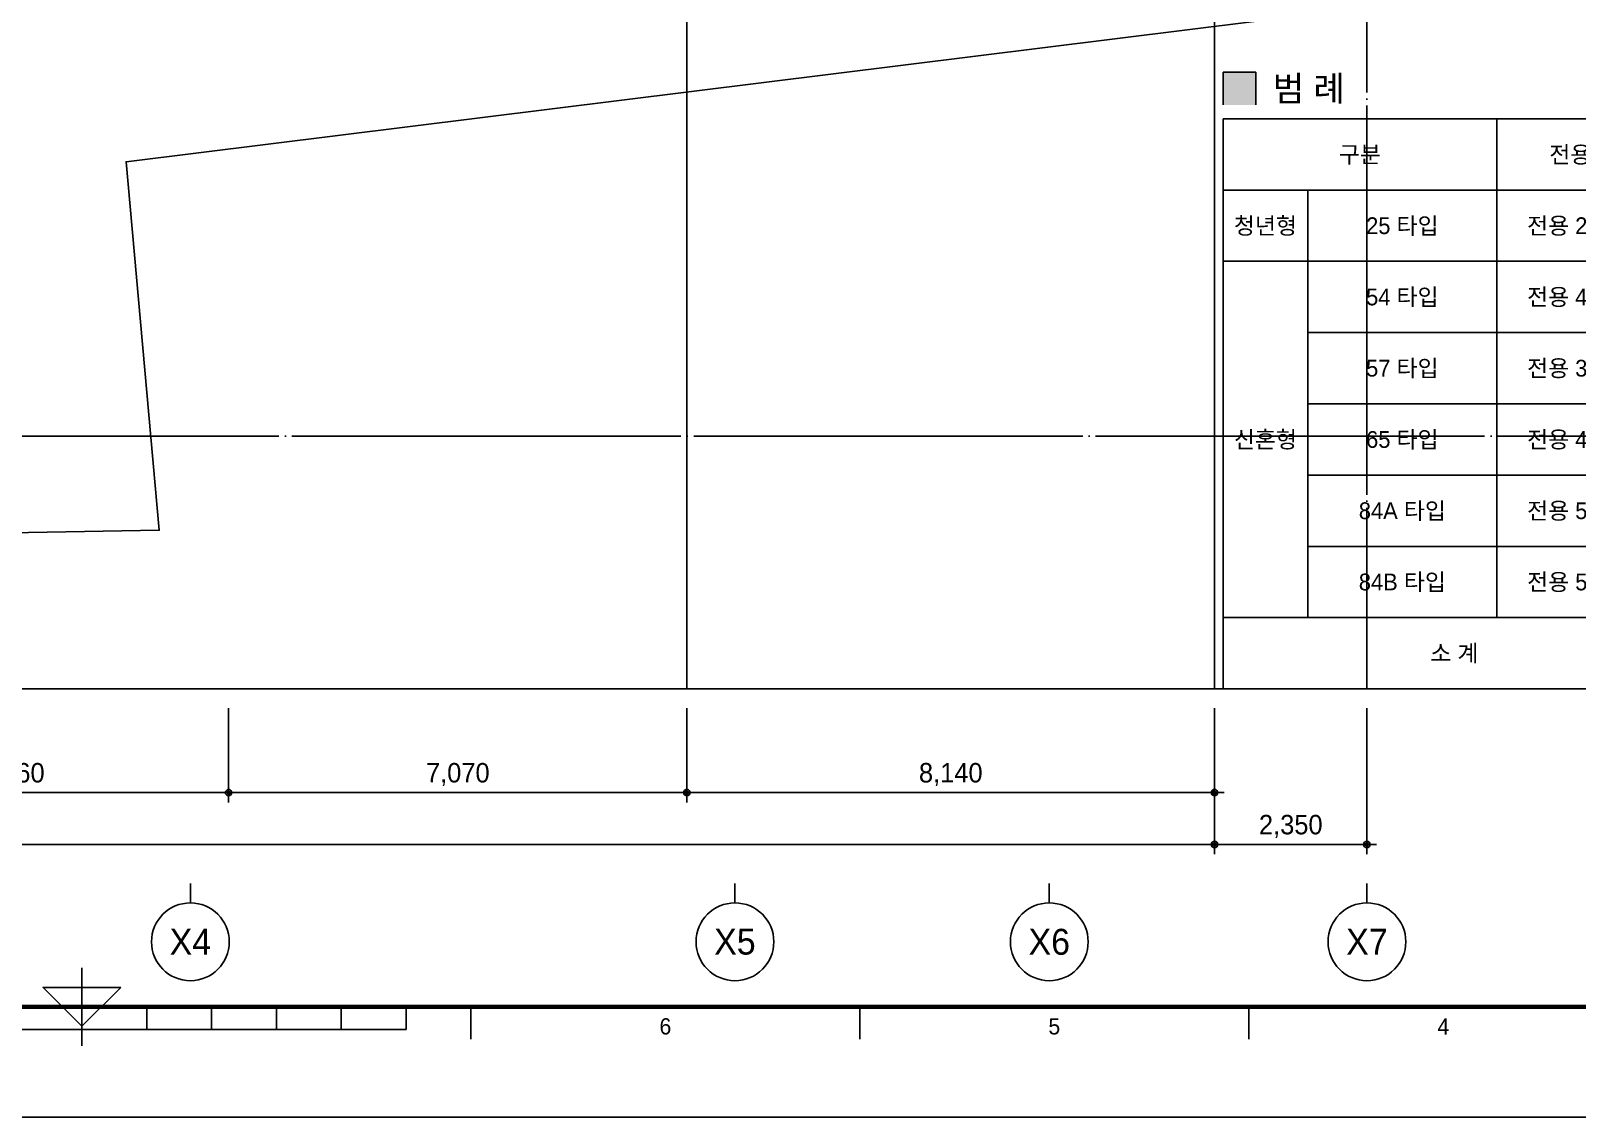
# Model space of a CAD drawing. Header units: millimetres. Extents: x 0 to 1390178, y 0 to 110113.
# Drawn here: x 713212 to 737064, y 0 to 16748 of the extents above; entities that cross this region are included whole.
import ezdxf
from ezdxf.enums import TextEntityAlignment as Align
from ezdxf.xclip import XClip

# ---------------------------------------------------------------- set-up
doc = ezdxf.new("R2010")
doc.units = ezdxf.units.MM
doc.header["$LTSCALE"] = 100
doc.header["$XCLIPFRAME"] = 0
doc.linetypes.add('X - 단위세대 확장형$0$CEN', pattern=[62, 60, -1, 0, -1])
doc.linetypes.add('X - 평면도$0$CEN', pattern=[62, 60, -1, 0, -1])
doc.layers.get('DEFPOINTS').update_dxf_attribs({"color": 145})
for name, color, linetype in [('7', 7, 'Continuous'), ('AA-EL-PCN6', 6, 'Continuous'), ('AA-XXXX-DIMS', 7, 'Continuous'), ('DIM', 7, 'Continuous'), ('SYM', 7, 'Continuous'), ('TEX', 7, 'Continuous'), ('X - SHEET$0$AA-BORD-FORM', 7, 'Continuous'), ('X - SHEET$0$AA-BORD-TEXT', 3, 'Continuous'), ('X - 단위세대 확장형$0$AA-XXXX-CNTL', 1, 'X - 단위세대 확장형$0$CEN'), ('X - 평면도$0$A-CEN', 1, 'X - 평면도$0$CEN'), ('X - 평면도$0$AA-XXXX-CNTL', 1, 'X - 평면도$0$CEN')]:
    doc.layers.add(name, color=color, linetype=linetype)
doc.layers.add('X - 평면도$0$DEFPOINT', color=163, linetype='Continuous', plot=False)
doc.styles.add('HAUD01', font='Dotum.ttf')
doc.styles.get("Standard").update_dxf_attribs({"font": 'Dotum.ttf'})
doc.styles.add('X - SHEET$0$HAUD01', font='Dotum.ttf')
doc.dimstyles.new('HAUD-100', dxfattribs={"dimscale": 100, "dimtxt": 3, "dimasz": 1, "dimexe": 0, "dimexo": 3, "dimgap": 1, "dimtad": 1, "dimdec": 0, "dimdsep": 46, "dimlunit": 6, "dimtxsty": 'HAUD01', "dimblk": 'DIMDOT', "dimcen": 2.5, "dimdle": 1.5, "dimclrd": 7, "dimclre": 7, "dimclrt": 3, "dimadec": 0, "dimazin": 0, "dimtfac": 1, "dimtdec": 0, "dimtix": 1, "dimtmove": 2, "dimatfit": 3, "dimfxl": 1, "dimtvp": 1, "dimtolj": 1, "dimtzin": 0, "dimarcsym": 0})

# ---------------------------------------------------------------- blocks, each defined once
blk = doc.blocks.new('X - SHEET$0$HAUDsheetV')
at = {"layer": 'X - SHEET$0$AA-BORD-FORM', "color": 2}
for p, q in [((421, 23), (421, 11)), ((431, 17), (431, 13.5)), ((441, 17), (441, 13.5)), ((451, 17), (451, 13.5)), ((461, 17), (461, 13.5)), ((471, 17), (471, 13.5)), ((481, 17), (481, 12)), ((541, 17), (541, 12)), ((601, 17), (601, 12)), ((371, 13.5), (471, 13.5))]:
    blk.add_line(p, q, dxfattribs=at)
at = {"layer": 'X - SHEET$0$AA-BORD-FORM', "color": 1}
blk.add_lwpolyline([(1, 0), (841, 0), (841, 594), (1, 594)], close=True, dxfattribs=at)
at = {"layer": 'X - SHEET$0$AA-BORD-FORM', "color": 2, "const_width": 0.682}
blk.add_lwpolyline([(21, 17), (21, 577), (821, 577), (821, 17)], close=True, dxfattribs=at)
at = {"layer": 'X - SHEET$0$AA-BORD-FORM', "color": 2}
blk.add_lwpolyline([(427, 20), (421, 14), (415, 20)], close=True, dxfattribs=at)
at = {"layer": 'X - SHEET$0$AA-BORD-TEXT', "color": 7, "style": 'X - SHEET$0$HAUD01'}
for s, p in [('6', (511, 13.99)), ('5', (571, 13.99)), ('4', (631, 13.95))]:
    blk.add_text(s, height=2.5, dxfattribs=at).set_placement(p, align=Align.MIDDLE_CENTER)
at = {"layer": 'X - SHEET$0$AA-BORD-TEXT', "color": 3, "style": 'X - SHEET$0$HAUD01'}
for tag, p in [('PJCode', (786, 567.94)), ('작성자', (786.11, 194.82)), ('검토자', (786.11, 181.82)), ('최종검토자', (786.11, 168.82)), ('승인자', (786.11, 155.82)), ('일자', (786.83, 144.02)), ('개정번호', (812, 65.92))]:
    blk.add_attdef(tag, text='', height=3, dxfattribs=at).set_placement(p, align=Align.MIDDLE_CENTER)
at = {"layer": 'X - SHEET$0$AA-BORD-TEXT', "color": 3, "lineweight": 30, "flags": 104}
blk.add_attdef('PJTitle', text='', height=4, dxfattribs=at).set_placement((787.25, 536.62), align=Align.MIDDLE_CENTER)
blk = doc.blocks.new('X - SHEET')
at = {"xscale": 100, "yscale": 100, "zscale": 100}
blk.add_blockref('X - SHEET$0$HAUDsheetV', (-100, 0), dxfattribs=at)
blk = doc.blocks.new('A$Cd02a2fe3')
at = {"layer": '7'}
for p, q in [((-35414, -85384), (-35414, -65605)), ((-14350, -65605), (-35414, -65605)), ((-25909, -82912), (-25909, -65605)), ((-19350, -85384), (-19350, -65605)), ((-14350, -85384), (-14350, -65605)), ((-14350, -68077), (-35414, -68077)), ((-32468, -82912), (-32468, -68077)), ((-14350, -70550), (-35414, -70550)), ((-14350, -73022), (-32468, -73022)), ((-32468, -75494), (-14350, -75494)), ((-14350, -77967), (-32468, -77967)), ((-14350, -80439), (-32468, -80439)), ((-14350, -82912), (-35414, -82912)), ((-14350, -85384), (-35414, -85384))]:
    blk.add_line(p, q, dxfattribs=at)
at = {"layer": 'AA-EL-PCN6'}
for p, q in [((-35414, -65123), (-35414, -63987)), ((-35414, -63987), (-34279, -63987)), ((-34279, -63987), (-34279, -65123))]:
    blk.add_line(p, q, dxfattribs=at)
blk.add_solid([(-35414, -63987), (-34279, -63987), (-35414, -65123), (-34279, -65123)], dxfattribs=at)
at = {"layer": 'TEX', "style": 'HAUD01'}
blk.add_text('범 례', height=872, dxfattribs=at).set_placement((-33689, -64555), align=Align.MIDDLE_LEFT)
for s, p in [('구분', (-30662, -66841)), ('전용면적', (-22630, -66846)), ('세대수', (-16850, -66841)), ('청년형', (-33941, -69314)), ('25 타입', (-29189, -69314)), ('전용 20.20m²', (-22630, -69314)), ('6 세대', (-16850, -69314)), ('54 타입', (-29189, -71786)), ('전용 43.61m²', (-22630, -71786)), ('4 세대', (-16850, -71786)), ('57 타입', (-29189, -74258)), ('전용 39.67m²', (-22630, -74258)), ('1 세대', (-16850, -74258)), ('신혼형', (-33941, -76731)), ('65 타입', (-29189, -76731)), ('전용 44.46m²', (-22630, -76731)), ('1 세대', (-16850, -76731)), ('84A 타입', (-29189, -79203)), ('전용 59.97m²', (-22630, -79203)), ('1 세대', (-16850, -79203)), ('84B 타입', (-29189, -81675)), ('전용 59.77m²', (-22630, -81675)), ('1 세대', (-16850, -81675)), ('소 계', (-27382, -84148)), ('14 세대', (-16850, -84148))]:
    blk.add_text(s, height=581.3, dxfattribs=at).set_placement(p, align=Align.MIDDLE_CENTER)
blk = doc.blocks.new('DIMDOT')
at = {"layer": 'AA-XXXX-DIMS'}
for p, q in [((-1.5, 0), (1.5, 0)), ((0, -1.5), (0, 1.5))]:
    blk.add_line(p, q, dxfattribs=at)
for radius in [0.5, 0.25]:
    blk.add_circle((0, 0), radius, dxfattribs=at)
blk = doc.blocks.new('*D303')
at = {"color": 7, "lineweight": -2, "transparency": 16777216}
for p, q in [((-44267, -11007), (-44267, -13107)), ((-3917, -11007), (-3917, -13107)), ((-44167, -13107), (-4017, -13107))]:
    blk.add_line(p, q, dxfattribs=at)
at = {"layer": 'DEFPOINTS', "color": 0, "transparency": 16777216}
for p in [(-44267, -10707), (-3917, -10707), (-3917, -13107)]:
    blk.add_point(p, dxfattribs=at)
at = {"color": 7, "lineweight": -2, "transparency": 16777216, "xscale": 100, "yscale": 100, "zscale": 100, "rotation": 180}
blk.add_blockref('DIMDOT', (-44267, -13107), dxfattribs=at)
at = {"color": 7, "lineweight": -2, "transparency": 16777216, "xscale": 100, "yscale": 100, "zscale": 100}
blk.add_blockref('DIMDOT', (-3917, -13107), dxfattribs=at)
at = {"color": 3, "transparency": 16777216, "insert": (-24092, -12828), "char_height": 300, "attachment_point": 5, "style": 'HAUD01'}
blk.add_mtext('\\A1;40,350', dxfattribs=at)
blk = doc.blocks.new('*D305')
at = {"color": 7, "lineweight": -2, "transparency": 16777216}
for p, q in [((-3917, -11007), (-3917, -13107)), ((-1567, -11007), (-1567, -13107)), ((-3817, -13107), (-1667, -13107))]:
    blk.add_line(p, q, dxfattribs=at)
at = {"layer": 'DEFPOINTS', "color": 0, "transparency": 16777216}
for p in [(-3917, -10707), (-1567, -10707), (-1567, -13107)]:
    blk.add_point(p, dxfattribs=at)
at = {"color": 7, "lineweight": -2, "transparency": 16777216, "xscale": 100, "yscale": 100, "zscale": 100, "rotation": 180}
blk.add_blockref('DIMDOT', (-3917, -13107), dxfattribs=at)
at = {"color": 7, "lineweight": -2, "transparency": 16777216, "xscale": 100, "yscale": 100, "zscale": 100}
blk.add_blockref('DIMDOT', (-1567, -13107), dxfattribs=at)
at = {"color": 3, "transparency": 16777216, "insert": (-2742, -12828), "char_height": 300, "attachment_point": 5, "style": 'HAUD01'}
blk.add_mtext('\\A1;2,350', dxfattribs=at)
blk = doc.blocks.new('*D325')
at = {"color": 7, "lineweight": -2, "transparency": 16777216}
for p, q in [((-19127, -11007), (-19127, -12307)), ((-12057, -11007), (-12057, -12307)), ((-19027, -12307), (-12157, -12307))]:
    blk.add_line(p, q, dxfattribs=at)
at = {"layer": 'DEFPOINTS', "color": 0, "transparency": 16777216}
for p in [(-19127, -10707, 0), (-12057, -10707, 0), (-12057, -12307)]:
    blk.add_point(p, dxfattribs=at)
at = {"color": 7, "lineweight": -2, "transparency": 16777216, "xscale": 100, "yscale": 100, "zscale": 100, "rotation": 180}
blk.add_blockref('DIMDOT', (-19127, -12307), dxfattribs=at)
at = {"color": 7, "lineweight": -2, "transparency": 16777216, "xscale": 100, "yscale": 100, "zscale": 100}
blk.add_blockref('DIMDOT', (-12057, -12307), dxfattribs=at)
at = {"color": 3, "transparency": 16777216, "insert": (-15592, -12028), "char_height": 300, "attachment_point": 5, "style": 'HAUD01'}
blk.add_mtext('\\A1;7,070', dxfattribs=at)
blk = doc.blocks.new('*D326')
at = {"color": 7, "lineweight": -2, "transparency": 16777216}
for p, q in [((-12057, -11007), (-12057, -12307)), ((-3917, -11007), (-3917, -12307)), ((-11957, -12307), (-4017, -12307))]:
    blk.add_line(p, q, dxfattribs=at)
at = {"layer": 'DEFPOINTS', "color": 0, "transparency": 16777216}
for p in [(-12057, -10707, 0), (-3917, -10707, 0), (-3917, -12307)]:
    blk.add_point(p, dxfattribs=at)
at = {"color": 7, "lineweight": -2, "transparency": 16777216, "xscale": 100, "yscale": 100, "zscale": 100, "rotation": 180}
blk.add_blockref('DIMDOT', (-12057, -12307), dxfattribs=at)
at = {"color": 7, "lineweight": -2, "transparency": 16777216, "xscale": 100, "yscale": 100, "zscale": 100}
blk.add_blockref('DIMDOT', (-3917, -12307), dxfattribs=at)
at = {"color": 3, "transparency": 16777216, "insert": (-7987, -12028), "char_height": 300, "attachment_point": 5, "style": 'HAUD01'}
blk.add_mtext('\\A1;8,140', dxfattribs=at)
blk = doc.blocks.new('*D335')
at = {"color": 7, "lineweight": -2, "transparency": 16777216}
for p, q in [((-25787, -11007), (-25787, -12307)), ((-19127, -11007), (-19127, -12307)), ((-25687, -12307), (-19227, -12307))]:
    blk.add_line(p, q, dxfattribs=at)
at = {"layer": 'DEFPOINTS', "color": 0, "transparency": 16777216}
for p in [(-25787, -10707), (-19127, -10707), (-19127, -12307)]:
    blk.add_point(p, dxfattribs=at)
at = {"color": 7, "lineweight": -2, "transparency": 16777216, "xscale": 100, "yscale": 100, "zscale": 100, "rotation": 180}
blk.add_blockref('DIMDOT', (-25787, -12307), dxfattribs=at)
at = {"color": 7, "lineweight": -2, "transparency": 16777216, "xscale": 100, "yscale": 100, "zscale": 100}
blk.add_blockref('DIMDOT', (-19127, -12307), dxfattribs=at)
at = {"color": 3, "transparency": 16777216, "insert": (-22457, -12028), "char_height": 300, "attachment_point": 5, "style": 'HAUD01'}
blk.add_mtext('\\A1;6,660', dxfattribs=at)
blk = doc.blocks.new('X - 단위세대 확장형', base_point=(-475, -287))
at = {"layer": 'DEFPOINTS'}
blk.add_lwpolyline([(88214, 68690), (27286, 68690), (27286, 22495), (88214, 22495)], close=True, dxfattribs=at)
at = {"layer": 'X - 단위세대 확장형$0$AA-XXXX-CNTL'}
for p, q in [((70582, 39076), (70582, 22495)), ((78722, 39076), (78722, 22495))]:
    blk.add_line(p, q, dxfattribs=at)
blk = doc.blocks.new('X - 평면도$0$A$C9949ff83')
at = {"layer": 'DEFPOINTS'}
for points in [[(0, 59400), (84000, 59400), (84000, 0), (0, 0)], [(2000, 1700), (75000, 1700), (75000, 57700), (2000, 57700)]]:
    blk.add_lwpolyline(points, close=True, dxfattribs=at)
blk = doc.blocks.new('X - 평면도', base_point=(-475.4, -286.7))
at = {"layer": 'DEFPOINTS'}
blk.add_lwpolyline([(1035286.2, 68689.6), (1096213.6, 68689.6), (1096213.6, 22495.2), (1035286.2, 22495.2)], close=True, dxfattribs=at)
at = {"layer": 'X - 평면도$0$A-CEN', "color": 5}
for p, q in [((1089072, 68689.6), (1089072, 22495.2)), ((1035286.2, 26393.1), (1096213.6, 26393.1))]:
    blk.add_line(p, q, dxfattribs=at)
at = {"layer": 'X - 평면도$0$AA-XXXX-CNTL'}
for p, q in [((1086722, 68689.6), (1086722, 22495.2)), ((1078582, 54910.3), (1078582, 22495.2))]:
    blk.add_line(p, q, dxfattribs=at)
at = {"layer": 'X - 평면도$0$DEFPOINT'}
blk.add_lwpolyline([(1090640.5, 68365.6), (1073472.6, 68450.8), (1068191.2, 68315.3), (1061042.1, 68006.8), (1042833.1, 66148.4), (1042521.2, 57737.5), (1042473, 49209.6), (1041931.7, 42085), (1040804.5, 24415.6), (1040582.9, 17927.4), (1051789, 17869.8), (1052018.4, 24614.7), (1070441.5, 24941.8), (1069930.2, 30624.5), (1090639.2, 33202.2)], close=True, dxfattribs=at)
blk.add_blockref('X - 평면도$0$A$C9949ff83', (1027249.9, 15892.4))
blk = doc.blocks.new('고층부 치수')
at = {"layer": 'DIM'}
for p, q in [((-19717.2, -14007, 0), (-19717.2, -13707, 0)), ((-11317.2, -14007, 0), (-11317.2, -13707, 0)), ((-6467.2, -14007, 0), (-6467.2, -13707, 0)), ((-1567.2, -14007, 0), (-1567.2, -13707, 0))]:
    blk.add_line(p, q, dxfattribs=at)
for centre in [(-19717.2, -14607, 0), (-11317.2, -14607, 0), (-6467.2, -14607, 0), (-1567.2, -14607, 0)]:
    blk.add_circle(centre, 600, dxfattribs=at)
at = {"layer": 'DIM', "style": 'HAUD01'}
for s, p in [('X4', (-19717.2, -14607, 0)), ('X5', (-11317.2, -14607, 0)), ('X6', (-6467.2, -14607, 0)), ('X7', (-1567.2, -14607, 0))]:
    blk.add_text(s, height=400, dxfattribs=at).set_placement(p, align=Align.MIDDLE)
for base, p1, p2, picture, middle in [((-3917.2, -13107, 0), (-44267.2, -10707, 0), (-3917.2, -10707, 0), '*D303', (-24092.2, -12827.9, 0)), ((-1567.2, -13107, 0), (-3917.2, -10707, 0), (-1567.2, -10707, 0), '*D305', (-2742.2, -12827.9, 0))]:
    dim = blk.add_linear_dim(base=base, p1=p1, p2=p2, dimstyle='HAUD-100')
    dim.commit()
    dim.dimension.update_dxf_attribs({"geometry": picture, "text_midpoint": middle})
dim = blk.add_aligned_dim(p1=(-25787.2, -10707, 0), p2=(-19127.2, -10707, 0), distance=-1600, dimstyle='HAUD-100')
dim.commit()
dim.dimension.update_dxf_attribs({"geometry": '*D335', "text_midpoint": (-22457.2, -12027.9, 0)})
for base, p1, p2, picture, middle in [((-12057.2, -12307, 0), (-19127.2, -10707, 0), (-12057.2, -10707, 0), '*D325', (-15592.2, -12027.9, 0)), ((-3917.2, -12307, 0), (-12057.2, -10707, 0), (-3917.2, -10707, 0), '*D326', (-7987.2, -12027.9, 0))]:
    dim = blk.add_linear_dim(base=base, p1=p1, p2=p2, angle=180, dimstyle='HAUD-100')
    dim.commit()
    dim.dimension.update_dxf_attribs({"geometry": picture, "text_midpoint": middle})

msp = doc.modelspace()

# ---------------------------------------------------------------- block references
at = {"layer": 'SYM'}
ref = msp.add_blockref('X - 단위세대 확장형', (652274.7, -16179.1), dxfattribs=at)
XClip(ref).set_block_clipping_path([(27286.2339647645, 22495.2025850526), (88213.6007378809, 68689.6277392105)])

# ---------------------------------------------------------------- next in the draw order: block references
msp.add_blockref('X - SHEET', (672000, 0))

# ---------------------------------------------------------------- next in the draw order: block references
ref = msp.add_blockref('X - 평면도', (-355725.3, -16179.1))
XClip(ref).set_block_clipping_path([(1027249.9161542748, 15892.4151621381), (1111249.9161542747, 75292.4151621381)])

# ---------------------------------------------------------------- next in the draw order: block references
msp.add_blockref('고층부 치수', (735389.3, 17309.8))
at = {"xscale": 0.4444444444444444, "yscale": 0.4444444444444444, "zscale": 0.4444444444444444}
msp.add_blockref('A$Cd02a2fe3', (747341.5, 44551.2), dxfattribs=at)

doc.saveas('drawing.dxf')
